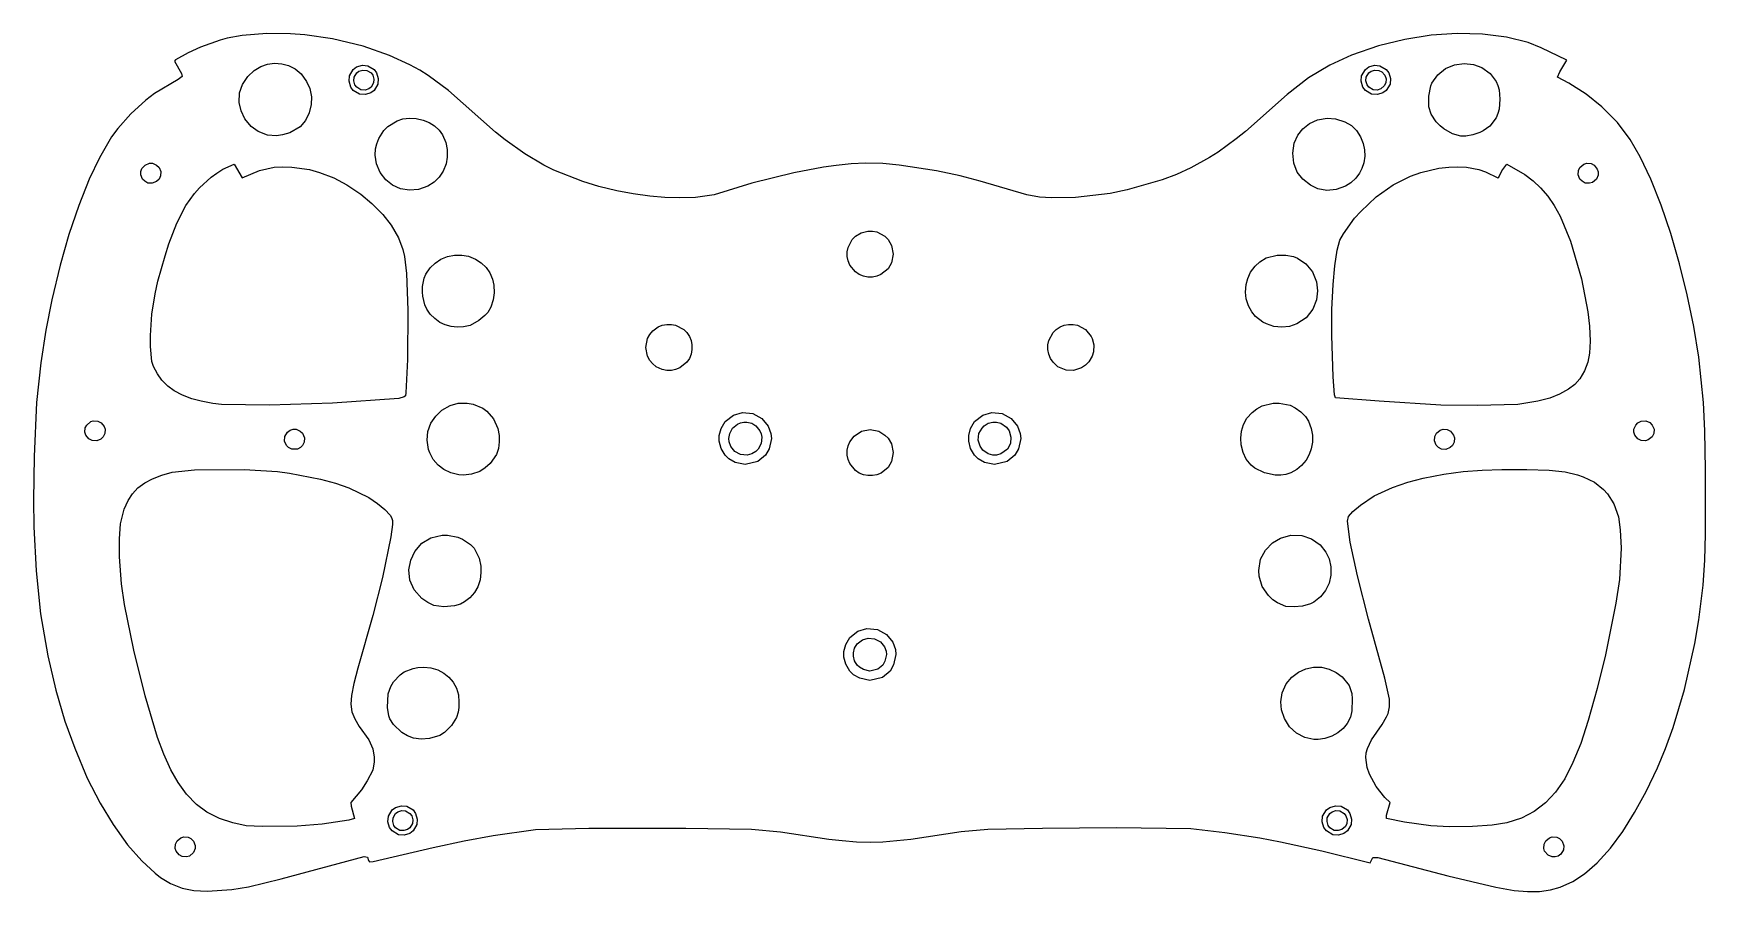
# Model space of a CAD drawing. Extents: x 1 to 292, y 146 to 296.
import ezdxf

# ---------------------------------------------------------------- set-up
doc = ezdxf.new("R2010")
doc.units = 0
doc.layers.add('Calque_1', color=7, linetype='CONTINUOUS')

msp = doc.modelspace()

# ---------------------------------------------------------------- linework, layer by layer
at = {"layer": 'Calque_1', "color": 5}
for points in [[(0.557497, 214.61652), (0.607452, 209.974718), (1.00709, 202.288294), (1.806366, 194.80152), (2.405823, 191.15795), (3.055235, 187.46447), (4.453969, 181.47505), (6.052521, 176.08457), (7.750983, 171.34295), (9.948992, 166.15212), (12.196957, 161.75987), (14.444921, 158.01648), (16.992614, 154.47274), (19.440397, 151.72759), (21.788271, 149.53147), (22.737412, 148.78279), (24.485828, 147.73464), (26.484019, 146.93605), (28.532163, 146.53676), (30.880037, 146.38702), (35.176147, 146.68649), (38.073524, 147.18561), (43.768367, 148.58314), (58.255248, 152.42636), (58.854704, 152.32656), (59.004568, 151.77753), (59.204389, 151.52797), (59.803844, 151.57787), (70.294344, 154.02356), (75.689459, 155.17153), (80.784844, 156.11985), (88.128195, 157.168), (97.469735, 157.41756), (114.4044, 157.41756), (125.84404, 157.21791), (130.88947, 156.76871), (139.33183, 155.471), (141.62975, 155.22144), (144.17744, 155.02179), (146.67518, 154.97189), (148.77328, 155.02179), (153.61889, 155.471), (162.41093, 156.81862), (167.05672, 157.21791), (176.59808, 157.41756), (189.53636, 157.51736), (202.47465, 157.31772), (208.41926, 156.66886), (214.51374, 155.72054), (218.16044, 155.02177), (225.35393, 153.42459), (233.79628, 151.37821), (234.24588, 152.27662), (235.0951, 152.27662), (247.33402, 149.08226), (255.67647, 147.08579), (258.92353, 146.53676), (261.22145, 146.33711), (263.31955, 146.33711), (265.26778, 146.63658), (266.91628, 147.08579), (269.1143, 148.08403), (271.16244, 149.43165), (273.36046, 151.37821), (275.70834, 153.92371), (277.85639, 156.8186), (279.90453, 160.11278), (281.95267, 163.80626), (283.90091, 167.94894), (285.29963, 171.29303), (286.64842, 174.9366), (288.64662, 181.57488), (290.39502, 189.61068), (291.0944, 193.75337), (291.89367, 199.792701), (292.19341, 204.135032), (292.29331, 208.67701), (292.29331, 219.907176), (292.19341, 226.7451), (291.94363, 231.686373), (291.0944, 239.572445), (290.24516, 244.962925), (289.09619, 250.453229), (287.74743, 255.893619), (286.24879, 261.184276), (284.55032, 266.125549), (282.75194, 270.617614), (280.90362, 274.560652), (279.1552, 277.555362), (276.90724, 280.550072), (274.20969, 283.245314), (271.46218, 285.491348), (268.46489, 287.387997), (266.46669, 288.436145), (266.86635, 289.38447), (268.06525, 291.430855), (263.61928, 293.577066), (261.37131, 294.475479), (257.57475, 295.423803), (253.37855, 295.972834), (248.98253, 296.072659), (244.43665, 295.773188), (239.84081, 295.024509), (235.24497, 293.926448), (230.54922, 292.279357), (226.75266, 290.532443), (223.00605, 288.336322), (219.3094, 285.441435), (212.01601, 278.952894), (210.41745, 277.655185), (207.2703, 275.359241), (205.77166, 274.410916), (202.47465, 272.614089), (199.97691, 271.466116), (197.47917, 270.517791), (191.38469, 268.770877), (188.3874, 268.171934), (182.39283, 267.423258), (178.19663, 267.373348), (176.09853, 267.523084), (173.90052, 267.922378), (165.70794, 270.318148), (162.26106, 271.21656), (158.11482, 272.114975), (151.6207, 273.11321), (148.77328, 273.362771), (145.72604, 273.412681), (143.2283, 273.312861), (140.63065, 273.01339), (138.38269, 272.713918), (133.23735, 271.765593), (125.89399, 269.918857), (119.29997, 267.922381), (116.05291, 267.423264), (113.30539, 267.373354), (110.70775, 267.423264), (108.1101, 267.672823), (105.21272, 268.072117), (102.31535, 268.621147), (99.218153, 269.369826), (96.420686, 270.218326), (91.375256, 272.214801), (89.626838, 273.063303), (86.279868, 275.059775), (82.882945, 277.505455), (81.184482, 278.853071), (72.991903, 286.090288), (69.445115, 288.735617), (67.94647, 289.683942), (66.24801, 290.582356), (62.70122, 292.229447), (58.105384, 293.826625), (52.760222, 295.124334), (47.914613, 295.823101), (45.416874, 296.022746), (41.270629, 296.072659), (36.974519, 295.723275), (34.376872, 295.224157), (33.128002, 294.874776), (29.731077, 293.676889), (27.533068, 292.678652), (25.335059, 291.480768), (25.185195, 291.231209), (26.38411, 289.084998), (26.48402, 288.585881), (25.784653, 288.036851), (21.688363, 285.591171), (20.18972, 284.443197), (17.542117, 282.04743), (15.294153, 279.501925), (14.195148, 278.004569), (12.097048, 274.361003), (10.298677, 270.617614), (8.450351, 266.025726), (6.751889, 260.984627), (5.203291, 255.64406), (3.754603, 249.604727), (2.705553, 244.314071), (1.856322, 238.62412), (1.107, 231.686373), (0.657408, 222.253033)], [(36.474972, 284.043903), (36.524922, 285.690994), (37.024472, 287.188349), (37.973612, 288.585881), (39.072616, 289.584119), (40.221574, 290.282885), (41.370535, 290.682179), (42.619404, 290.881825), (43.918229, 290.782002), (45.067186, 290.482531), (46.216147, 289.88359), (47.265196, 289.035088), (48.214336, 287.687469), (48.763838, 286.439673), (49.063567, 284.992228), (49.013617, 283.644608), (48.663933, 282.197163), (48.014521, 280.899457), (47.065381, 279.801396), (45.26701, 278.703335), (44.018141, 278.353951), (42.969089, 278.204215), (41.370538, 278.304045), (39.771986, 278.952898), (38.57307, 279.85131), (37.424112, 281.198932), (36.774699, 282.596464)], [(55.618241, 287.746734), (55.691211, 288.696095), (56.348036, 289.791495), (56.931879, 290.229655), (57.953602, 290.521755), (58.902346, 290.448755), (59.997051, 289.791525), (60.434933, 289.207295), (60.726853, 288.184945), (60.653873, 287.235585), (59.997053, 286.140184), (59.41321, 285.702024), (58.464465, 285.409914), (57.44274, 285.482914), (56.348038, 286.140144), (55.910156, 286.724364)], [(56.456877, 287.787292), (56.506827, 288.436145), (56.95642, 289.184824), (57.356058, 289.484296), (58.005469, 289.683942), (58.704836, 289.634028), (59.454159, 289.184824), (59.753888, 288.785529), (59.953705, 288.086763), (59.903755, 287.437907), (59.454162, 286.689231), (59.054524, 286.38976), (58.405113, 286.190111), (57.705746, 286.240021), (56.956423, 286.689228), (56.656694, 287.088523)], [(232.20824, 287.746734), (232.28124, 288.696095), (232.93807, 289.791495), (233.52191, 290.229655), (234.54363, 290.521755), (235.49238, 290.448755), (236.58708, 289.791525), (237.02497, 289.207295), (237.31689, 288.184945), (237.24389, 287.235585), (236.58707, 286.140184), (236.00322, 285.702024), (235.05448, 285.409914), (234.03275, 285.482914), (232.93805, 286.140144), (232.50017, 286.724364)], [(233.04696, 287.787292), (233.09696, 288.436145), (233.54655, 289.184824), (233.94619, 289.484296), (234.5956, 289.683942), (235.29496, 289.634028), (235.79451, 289.38447), (236.34401, 288.785529), (236.54383, 288.136673), (236.49393, 287.437907), (236.24415, 286.93879), (235.6447, 286.38976), (234.99529, 286.190111), (234.29592, 286.240021), (233.5466, 286.689228), (233.24687, 287.088523)], [(243.98705, 283.844254), (243.98705, 285.141963), (244.33674, 286.93879), (244.53656, 287.387997), (245.5856, 288.83544), (246.93439, 289.9335), (248.48298, 290.582356), (250.18144, 290.831915), (251.82995, 290.632266), (253.27864, 290.133149), (254.72733, 289.084998), (255.77638, 287.687469), (256.0761, 286.988703), (256.27593, 286.240024), (256.42579, 284.592933), (256.27593, 282.846019), (256.0761, 282.09734), (255.77638, 281.348664), (254.62742, 279.901219), (253.47846, 279.052717), (252.92896, 278.803158), (251.68009, 278.353951), (250.48117, 278.154305), (249.58199, 278.154305), (248.1333, 278.5536), (246.63466, 279.402102), (245.98525, 279.951132), (245.28588, 280.649898), (244.43665, 281.997517), (244.03701, 283.245314)], [(60.203484, 274.860123), (60.253434, 275.958184), (60.453255, 276.806686), (60.802937, 277.755011), (61.702124, 279.152543), (62.401491, 279.851306), (64.000042, 280.849544), (64.999138, 281.149015), (66.148096, 281.298751), (67.347012, 281.248841), (68.545925, 280.94937), (69.594974, 280.550075), (70.544117, 279.951135), (71.343393, 279.202456), (71.942848, 278.403867), (72.492351, 277.056248), (72.742127, 275.808451), (72.742127, 274.460832), (72.542306, 273.312858), (72.04276, 272.015149), (71.343393, 270.967001), (70.494161, 270.1185), (69.395157, 269.419733), (67.74665, 268.82079), (66.148096, 268.72097), (64.5995, 268.970529), (63.200766, 269.619385), (62.051806, 270.517797), (61.05271, 271.815506), (60.403299, 273.312861)], [(220.25854, 275.159592), (220.50831, 276.906509), (221.15773, 278.304041), (222.00696, 279.452012), (223.20587, 280.350426), (224.60461, 280.99928), (226.25311, 281.298751), (227.7018, 281.198931), (229.35031, 280.649901), (230.49927, 280.001045), (231.39845, 279.152546), (232.09782, 278.054483), (232.54741, 276.856599), (232.79719, 275.758538), (232.84709, 274.660478), (232.69723, 273.512504), (232.34754, 272.514269), (231.89795, 271.665768), (231.24854, 270.817266), (230.39931, 270.018677), (229.50012, 269.419733), (227.85162, 268.82079), (226.20311, 268.671057), (224.65451, 268.970526), (223.35569, 269.569469), (222.00691, 270.617617), (221.05777, 271.865413), (220.45831, 273.412681)], [(19.290533, 271.416206), (19.290533, 271.965236), (19.490352, 272.514266), (20.039855, 273.113207), (20.789176, 273.412678), (21.338678, 273.412678), (22.038045, 273.113207), (22.487638, 272.664002), (22.787366, 271.965236), (22.737416, 271.216557), (22.487642, 270.667527), (22.038049, 270.21832), (21.288727, 269.918851), (20.539406, 269.968761), (19.989904, 270.268232), (19.590265, 270.667527)], [(20.988995, 241.419183), (20.988995, 243.365746), (21.238769, 247.059223), (21.788271, 250.652875), (22.287819, 252.848996), (23.536688, 257.291151), (24.1861, 259.337536), (25.584833, 262.981103), (27.13343, 266.025726), (28.682028, 268.171934), (29.531259, 269.120259), (31.579404, 270.966998), (32.5785, 271.715675), (33.627549, 272.364531), (35.575785, 273.262943), (36.974519, 270.867175), (39.971804, 272.164882), (42.569451, 272.713912), (44.018141, 272.813742), (45.666648, 272.763832), (48.713888, 272.314625), (50.462304, 271.815507), (52.960043, 270.867182), (55.208008, 269.669296), (57.65579, 268.022205), (59.604026, 266.375114), (61.502307, 264.478465), (62.950996, 262.631725), (64.249818, 260.435604), (64.999141, 258.389219), (65.29887, 257.141422), (65.648552, 254.196625), (65.898325, 247.807907), (65.798415, 239.173157), (65.548641, 233.333471), (65.448731, 232.834352), (65.248913, 232.634705), (64.299773, 232.385146), (52.710268, 231.536644), (41.770174, 231.187261), (33.377775, 231.336997), (31.829177, 231.486733), (29.830987, 231.886027), (28.18248, 232.335234), (26.583926, 232.934176), (25.135239, 233.682854), (23.98628, 234.531355), (22.93723, 235.579504), (22.187908, 236.677565), (21.488542, 237.975273), (21.238768, 238.823774)], [(227.10234, 243.365746), (227.10234, 247.907723), (227.30216, 252.250055), (227.60189, 255.544237), (228.00153, 258.239476), (228.50108, 259.986392), (229.10053, 261.134363), (231.04877, 263.829605), (232.14778, 265.027488), (234.84533, 267.572994), (237.79266, 269.669289), (240.8399, 271.166644), (242.63828, 271.8155), (245.73547, 272.564177), (247.48389, 272.763825), (249.08244, 272.813735), (250.58108, 272.713905), (252.72914, 272.314611), (253.92805, 271.915316), (256.02615, 270.867168), (256.22597, 271.016904), (256.77547, 272.114965), (257.6247, 273.262936), (260.77185, 271.466109), (262.22054, 270.368048), (263.51936, 269.120252), (264.76822, 267.67281), (265.86723, 266.025719), (266.91628, 264.178979), (268.71467, 259.83665), (270.66291, 253.248286), (271.76189, 247.508422), (272.06163, 245.01283), (272.16153, 242.367502), (272.06163, 240.271204), (271.76189, 238.723937), (271.16244, 237.176669), (270.36317, 235.829049), (269.46398, 234.830812), (268.36497, 233.982311), (266.81639, 233.133809), (265.11792, 232.435044), (263.01982, 231.886013), (259.52298, 231.336983), (252.42941, 231.137335), (246.13511, 231.237155), (235.34488, 231.886009), (227.7018, 232.484951), (227.55194, 233.033982), (227.30216, 236.178428)], [(270.06343, 271.416206), (270.11343, 272.164882), (270.36321, 272.664002), (271.06258, 273.262943), (271.56211, 273.412678), (272.31145, 273.362768), (272.86094, 273.063297), (273.41046, 272.414441), (273.56032, 271.915323), (273.56032, 271.366293), (273.26058, 270.667527), (272.56123, 270.068584), (272.06167, 269.918851), (271.31234, 269.968761), (270.76284, 270.268232), (270.36321, 270.667527)], [(142.52893, 257.141415), (142.52893, 257.940004), (142.6788, 258.738596), (143.42812, 260.136128), (143.97762, 260.685158), (144.97671, 261.284099), (146.12568, 261.58357), (146.9749, 261.58357), (147.72423, 261.433835), (149.073, 260.685158), (149.67246, 260.136128), (150.27192, 259.087978), (150.57165, 257.54071), (150.27192, 256.043355), (149.67246, 254.995207), (148.42359, 253.996969), (147.72423, 253.697498), (146.9749, 253.547762), (146.12568, 253.547762), (145.37635, 253.697498), (144.62703, 253.996969), (143.97762, 254.446177), (142.97852, 255.64406), (142.6788, 256.392739)], [(68.44602, 250.952346), (68.44602, 251.900671), (68.745749, 253.348116), (69.045475, 254.046882), (69.794798, 255.144943), (70.644029, 255.993444), (71.643125, 256.692211), (72.792083, 257.141415), (73.990999, 257.390974), (75.289821, 257.390974), (76.438781, 257.191328), (77.687651, 256.692211), (78.686746, 256.043355), (79.535975, 255.244766), (80.185389, 254.296441), (80.63498, 253.19838), (80.884756, 252.150232), (80.934706, 250.80261), (80.784841, 249.604727), (80.385204, 248.307018), (79.835701, 247.358694), (79.336155, 246.859575), (78.287103, 245.961162), (76.738507, 245.11266), (75.589547, 244.863101), (74.490542, 244.813191), (73.441493, 244.913011), (72.392442, 245.212482), (71.443302, 245.661689), (70.59407, 246.310543), (69.794795, 247.109132), (69.195336, 247.957634), (68.845654, 248.706313), (68.49597, 250.203668)], [(212.01601, 250.952346), (212.11591, 252.250055), (212.41564, 253.298203), (212.91519, 254.396264), (213.71447, 255.444414), (214.51374, 256.19309), (215.61275, 256.891857), (217.56099, 257.390974), (219.05963, 257.390974), (220.40841, 257.141415), (221.10777, 256.841944), (222.55646, 255.843709), (223.70542, 254.496089), (224.40479, 252.749173), (224.60461, 251.151995), (224.40479, 249.604727), (223.75538, 247.957636), (222.60642, 246.46028), (221.00786, 245.412131), (219.70904, 244.962925), (218.36026, 244.813189), (216.96153, 244.962925), (215.6627, 245.412131), (215.06325, 245.711602), (213.76442, 246.659928), (213.11501, 247.508429), (212.56551, 248.556579), (212.16587, 249.754463)], [(107.41073, 241.269448), (107.71046, 242.816715), (108.1101, 243.565393), (108.60965, 244.164335), (109.55879, 244.863101), (110.25816, 245.162572), (111.05743, 245.312308), (111.85671, 245.312308), (112.60603, 245.162572), (114.00476, 244.413895), (114.55426, 243.864864), (115.00386, 243.166098), (115.30359, 242.467332), (115.45345, 241.718655), (115.45345, 240.920065), (115.30359, 240.121475), (115.00386, 239.372798), (114.55426, 238.723944), (113.35535, 237.725707), (112.60603, 237.426236), (111.85671, 237.2765), (111.05743, 237.2765), (110.25816, 237.426236), (109.2091, 237.925354), (108.55969, 238.474384), (108.1101, 239.023415), (107.71046, 239.772092)], [(177.54722, 240.920065), (177.54722, 241.718655), (177.69708, 242.467332), (178.4464, 243.864864), (178.99591, 244.413895), (179.69527, 244.863101), (180.39464, 245.162572), (181.14396, 245.312308), (181.94324, 245.312308), (182.69256, 245.162572), (184.09129, 244.413895), (185.09039, 243.21601), (185.29021, 242.816715), (185.53998, 241.718655), (185.48998, 240.52077), (185.29016, 239.772092), (184.6907, 238.773855), (184.09124, 238.174913), (183.44183, 237.725707), (181.99314, 237.2765), (180.74428, 237.32641), (179.29559, 237.925352), (178.44635, 238.723942), (177.99676, 239.372796), (177.69703, 240.121473)], [(69.245295, 225.098009), (69.39516, 226.595364), (69.894706, 228.042808), (70.743938, 229.290604), (71.792987, 230.338753), (73.241676, 231.137342), (74.64041, 231.536637), (76.238961, 231.586547), (77.288013, 231.3869), (78.986473, 230.688134), (79.635887, 230.189015), (80.8348, 228.841395), (81.58412, 227.144393), (81.833896, 225.896596), (81.833896, 224.798536), (81.684031, 223.650563), (81.334347, 222.602414), (80.235342, 221.005235), (79.386113, 220.256557), (78.436971, 219.657615), (76.988284, 219.158497), (75.58955, 219.008761), (74.790274, 219.058671), (73.391541, 219.408054), (72.142671, 220.006996), (71.143576, 220.755674), (70.294344, 221.753911), (69.694889, 222.901883), (69.495069, 223.500825)], [(211.21673, 225.447392), (211.31663, 226.695188), (211.66631, 227.84316), (212.26577, 228.941221), (213.16496, 229.939458), (214.01419, 230.588312), (214.96333, 231.087431), (216.86161, 231.586549), (217.91066, 231.586549), (219.80894, 231.187254), (220.70812, 230.738048), (221.70722, 230.039282), (222.5065, 229.240692), (223.00604, 228.392191), (223.45564, 227.144395), (223.70541, 225.94651), (223.70541, 224.748626), (223.50559, 223.600653), (223.15591, 222.602416), (222.60641, 221.604179), (221.80713, 220.655854), (221.00785, 220.007), (219.9588, 219.408058), (219.05962, 219.108587), (218.21039, 219.008767), (217.21129, 219.008767), (215.31301, 219.408062), (213.6645, 220.206651), (213.01509, 220.755682), (212.16586, 221.803831), (211.61636, 222.951803), (211.26667, 224.299423)], [(9.549354, 226.495541), (9.599309, 227.244218), (9.849083, 227.743337), (10.54845, 228.342279), (10.998042, 228.492014), (11.797319, 228.442104), (12.346821, 228.142632), (12.896324, 227.493778), (13.046188, 226.99466), (12.996228, 226.245982), (12.696499, 225.696952), (12.296861, 225.297657), (11.597495, 224.998186), (10.798218, 225.048096), (10.248716, 225.347567), (9.699214, 225.996421)], [(120.22389, 224.939727), (120.22389, 225.887097), (120.53968, 227.150254), (121.25027, 228.334484), (122.67142, 229.439754), (124.25049, 229.913434), (126.06641, 229.755574), (127.64546, 228.887154), (128.75081, 227.545054), (129.22452, 226.281877), (129.30342, 225.413467), (128.90866, 223.597677), (128.27702, 222.492417), (126.93483, 221.387147), (124.72415, 220.834507), (122.98717, 221.229247), (121.88184, 221.860827), (121.25021, 222.492417), (120.53962, 223.676617)], [(121.89761, 225.39748), (122.04748, 226.245981), (122.54703, 227.194306), (123.39626, 227.893072), (123.94576, 228.142631), (124.49526, 228.242451), (125.04476, 228.242451), (125.89399, 228.042804), (126.59336, 227.593597), (127.29273, 226.745096), (127.5425, 226.196065), (127.6424, 225.647035), (127.5425, 224.548974), (126.993, 223.550737), (126.59336, 223.151443), (125.89399, 222.702236), (125.09472, 222.502589), (123.94576, 222.602409), (122.94667, 223.15144), (122.2473, 223.999941), (121.94757, 224.798531)], [(163.73289, 224.939727), (163.73289, 225.887097), (164.04868, 227.150254), (164.75927, 228.334484), (166.18042, 229.439754), (167.75949, 229.913434), (169.57541, 229.755574), (171.15446, 228.887154), (172.25981, 227.545054), (172.73352, 226.281877), (172.81242, 225.413467), (172.41766, 223.597677), (171.78602, 222.492417), (170.44383, 221.387147), (168.23315, 220.834507), (166.49617, 221.229247), (165.39084, 221.860827), (164.75921, 222.492417), (164.04862, 223.676617)], [(165.40821, 225.098009), (165.50811, 226.245981), (166.05761, 227.194306), (166.45725, 227.593601), (167.15662, 228.042808), (167.95589, 228.242455), (168.55535, 228.242455), (169.35463, 228.042808), (170.30377, 227.393954), (170.80332, 226.7451), (171.10305, 225.647039), (171.00315, 224.499067), (170.5036, 223.550741), (169.35464, 222.70224), (168.55536, 222.502593), (167.9559, 222.502593), (167.15663, 222.70224), (166.20749, 223.351094), (165.70794, 224.04986)], [(279.80461, 226.495541), (279.80461, 227.044571), (280.10435, 227.743337), (280.50398, 228.142631), (281.05348, 228.442103), (281.85277, 228.492013), (282.55212, 228.192542), (283.00172, 227.743336), (283.30146, 226.994658), (283.25146, 226.24598), (282.95172, 225.69695), (282.30233, 225.14792), (281.80277, 224.998184), (281.05344, 225.048094), (280.50394, 225.347565), (279.95445, 225.996419)], [(44.367823, 224.948273), (44.417773, 225.746863), (44.867367, 226.495541), (45.366914, 226.844924), (45.86646, 226.994659), (46.415962, 226.994659), (47.115329, 226.695188), (47.51497, 226.295893), (47.864652, 225.497303), (47.814692, 224.748626), (47.514966, 224.199596), (47.165281, 223.850212), (46.615779, 223.550741), (45.616683, 223.550741), (45.06718, 223.850212), (44.717498, 224.199596)], [(142.52893, 222.502593), (142.52893, 223.351094), (142.6788, 224.099772), (142.97852, 224.798538), (143.72785, 225.796775), (145.02667, 226.645276), (146.52531, 226.944747), (148.07391, 226.645276), (149.12296, 225.996422), (149.67246, 225.447392), (150.27192, 224.449155), (150.57165, 222.951799), (150.27192, 221.35462), (149.67246, 220.356383), (148.47355, 219.358146), (147.72423, 219.058675), (146.9749, 218.908939), (146.12568, 218.908939), (145.37635, 219.058675), (144.62703, 219.358146), (143.97762, 219.807353), (142.97852, 221.005237), (142.6788, 221.753915)], [(244.98615, 224.998185), (245.03605, 225.746863), (245.33578, 226.295893), (245.9852, 226.844924), (246.48474, 226.994659), (247.23406, 226.944749), (247.78356, 226.645278), (248.33307, 225.996424), (248.48293, 225.497305), (248.43303, 224.748628), (248.1333, 224.199598), (247.73366, 223.800303), (246.98434, 223.500831), (246.23502, 223.550741), (245.68552, 223.850212), (245.28588, 224.249507)], [(15.543926, 204.733974), (15.543926, 207.878421), (15.743745, 210.523749), (16.393157, 213.069253), (17.092523, 214.566609), (17.841845, 215.714581), (18.790985, 216.76273), (19.9899, 217.661143), (21.338678, 218.359909), (22.937231, 219.008763), (24.785557, 219.507882), (28.632075, 219.907176), (37.324201, 219.957086), (43.118953, 219.607703), (45.217054, 219.358144), (50.662124, 218.309995), (53.259772, 217.611229), (55.55769, 216.81264), (59.054524, 215.115637), (60.603122, 214.067488), (61.851991, 213.019339), (62.801132, 212.021102), (63.050905, 211.621807), (63.200769, 211.072777), (63.200769, 210.374011), (62.90104, 208.227802), (61.452351, 201.140319), (59.753891, 194.50205), (57.156244, 185.31827), (56.456877, 182.62302), (56.057239, 180.57664), (55.957329, 179.02937), (56.107193, 177.68175), (56.606742, 176.48387), (57.406018, 175.13625), (59.054525, 172.8403), (59.753892, 171.24312), (60.003665, 169.79568), (60.003665, 168.94718), (59.753892, 167.49973), (58.804752, 165.653), (57.805656, 164.10573), (55.957329, 161.8597), (56.007289, 161.21084), (56.556792, 159.11454), (55.607651, 158.81507), (50.911904, 158.11631), (46.565838, 157.76692), (40.471359, 157.66712), (37.673892, 157.81686), (35.326018, 158.31598), (33.0281, 159.06465), (30.83009, 160.21263), (28.981763, 161.51033), (27.233347, 163.35707), (25.784658, 165.35354), (24.535789, 167.54967), (23.28692, 170.29482), (22.187915, 173.23962), (20.039861, 180.47684), (18.091625, 188.46273), (16.443118, 196.44863), (15.893615, 200.042278)], [(229.84985, 210.972955), (229.99972, 211.771545), (230.74904, 212.669958), (232.09782, 213.768019), (234.49565, 215.365198), (237.69275, 216.862554), (240.34035, 217.760967), (243.03791, 218.459733), (246.63466, 219.158499), (250.03158, 219.607705), (253.32859, 219.857265), (256.77547, 220.007), (261.12154, 220.007), (265.018, 219.857265), (267.81547, 219.557793), (269.96353, 219.058675), (270.96262, 218.709292), (272.91086, 217.760967), (274.5094, 216.513171), (275.20878, 215.764493), (276.30779, 213.967666), (277.10706, 211.721633), (277.4068, 209.4756), (277.55665, 206.281242), (277.25692, 200.790938), (276.65746, 196.64825), (274.80914, 187.66412), (273.36046, 181.77452), (271.81185, 176.1844), (270.51303, 172.19145), (269.16426, 168.84735), (267.71555, 166.00238), (266.11701, 163.65652), (264.36859, 161.80978), (262.37041, 160.31243), (260.1724, 159.16445), (257.6247, 158.31596), (255.07701, 157.91666), (251.63013, 157.6671), (247.63375, 157.6172), (244.33674, 157.81685), (239.7409, 158.4657), (236.6437, 159.06464), (236.6437, 159.66358), (237.24316, 161.85971), (236.34397, 162.75812), (234.84533, 164.65477), (233.64642, 166.80098), (233.24678, 167.99886), (233.04696, 169.74578), (233.09696, 170.54437), (233.29678, 171.29304), (233.99614, 172.84031), (235.84447, 175.48564), (236.64374, 176.83326), (236.89352, 177.4322), (237.14329, 178.58017), (237.14329, 179.9278), (236.34401, 183.57136), (233.49659, 193.8532), (231.54836, 201.439802), (230.29949, 207.3294)], [(66.04819, 202.487941), (66.397875, 204.184944), (67.097242, 205.682299), (68.346111, 207.129743), (69.894706, 208.078068), (71.842942, 208.527275), (72.792083, 208.527275), (74.590454, 208.177892), (75.439685, 207.828509), (76.838419, 206.880184), (77.437877, 206.281242), (78.337062, 204.484415), (78.586835, 203.136795), (78.636795, 201.988822), (78.48693, 200.741026), (78.087292, 199.49323), (77.53779, 198.544905), (76.688559, 197.59658), (75.789374, 196.89781), (75.040052, 196.49852), (74.040956, 196.19905), (72.142675, 195.9994), (70.39426, 196.24896), (69.345208, 196.74808), (68.296159, 197.496756), (66.997334, 198.994112), (66.248014, 200.691114)], [(214.36388, 202.388117), (214.66361, 204.334679), (215.51284, 205.931858), (216.71175, 207.179655), (218.11049, 208.028156), (219.95881, 208.527275), (221.8571, 208.477365), (223.55556, 207.878423), (225.0542, 206.830274), (226.05329, 205.582478), (226.6028, 204.384593), (226.90253, 202.987061), (226.90253, 201.539618), (226.6028, 200.142086), (226.00334, 198.89429), (225.10415, 197.746317), (223.95519, 196.8479), (223.35574, 196.54843), (221.957, 196.14914), (220.50831, 195.9994), (219.05963, 196.0992), (217.61094, 196.69815), (216.81166, 197.247179), (216.06234, 197.995856), (214.96334, 199.593036), (214.41383, 201.389862)], [(141.95489, 187.25772), (141.95489, 188.20509), (142.27068, 189.46825), (142.98127, 190.65248), (144.40242, 191.75775), (145.98149, 192.23143), (147.79741, 192.07357), (149.37646, 191.20515), (150.48181, 189.86305), (150.95552, 188.59987), (151.03442, 187.73146), (150.63966, 185.91567), (150.00802, 184.81041), (148.66583, 183.70514), (146.45515, 183.1525), (144.71817, 183.54724), (143.61284, 184.17882), (142.98121, 184.81041), (142.27062, 185.99461)], [(143.62794, 187.41456), (143.62794, 188.0135), (143.82775, 188.81209), (144.27735, 189.56077), (145.17653, 190.25954), (146.17563, 190.55901), (147.32459, 190.45921), (148.32368, 189.91018), (149.02305, 189.06168), (149.32278, 188.26309), (149.37268, 187.71406), (149.12291, 186.56609), (148.72327, 185.86733), (147.87404, 185.16856), (146.47531, 184.81918), (145.3763, 185.06873), (144.67694, 185.46803), (144.2773, 185.86733), (143.8277, 186.616)], [(62.301582, 178.43043), (62.451447, 180.8262), (62.90104, 182.12391), (63.350634, 182.9225), (64.549547, 184.17029), (65.248914, 184.66941), (66.797513, 185.26835), (67.646744, 185.41809), (68.695793, 185.46799), (69.894706, 185.36819), (71.093622, 185.0188), (72.142671, 184.46977), (73.041859, 183.77101), (73.791178, 182.87259), (74.340681, 181.82445), (74.690366, 180.67647), (74.790276, 179.37877), (74.790276, 178.43044), (74.640412, 177.63185), (74.340683, 176.73344), (73.491451, 175.28599), (72.292538, 174.08811), (71.443307, 173.58899), (69.644935, 173.03996), (68.196248, 172.94016), (66.847468, 173.08989), (65.798419, 173.48919), (64.849278, 174.08813), (63.400589, 175.48566), (62.751178, 176.4839), (62.551358, 176.98302)], [(218.2104, 179.42867), (218.41021, 181.02585), (219.10958, 182.57311), (220.10868, 183.771), (221.25764, 184.6195), (222.55646, 185.21844), (223.90524, 185.468), (225.30397, 185.468), (226.6028, 185.16853), (227.85167, 184.56959), (228.90071, 183.82091), (230.09963, 182.27364), (230.59918, 180.87611), (230.64918, 179.9777), (230.59918, 177.8814), (230.3494, 176.78334), (229.74995, 175.63537), (229.05058, 174.78686), (228.15139, 174.03819), (227.10234, 173.43925), (225.85348, 173.03995), (224.70452, 172.89021), (223.95519, 172.89021), (222.40659, 173.2396), (220.90795, 173.98828), (219.70904, 175.08634), (218.80985, 176.53378), (218.31031, 178.03113)], [(62.412241, 158.52573), (62.485211, 159.47509), (63.142036, 160.57049), (63.725879, 161.00865), (64.747602, 161.30075), (65.696346, 161.22775), (66.791051, 160.57052), (67.228933, 159.98629), (67.520853, 158.96394), (67.447873, 158.01458), (66.791053, 156.91918), (66.20721, 156.48102), (65.258465, 156.18891), (64.23674, 156.26191), (63.142038, 156.91914), (62.704156, 157.50336)], [(63.250723, 158.56551), (63.300673, 159.21437), (63.750267, 159.96305), (64.149905, 160.26252), (64.849271, 160.46216), (65.498683, 160.41226), (66.248005, 159.96306), (66.547734, 159.56376), (66.747552, 158.865), (66.697592, 158.21614), (66.248001, 157.46746), (65.848363, 157.16799), (65.19895, 156.96834), (64.499583, 157.01824), (63.750263, 157.46744), (63.450534, 157.86674)], [(225.41524, 158.52573), (225.48824, 159.47509), (226.14506, 160.57049), (226.72891, 161.00865), (227.75063, 161.30075), (228.69937, 161.22775), (229.79408, 160.57052), (230.23196, 159.98629), (230.52388, 158.96394), (230.45088, 158.01458), (229.79406, 156.91918), (229.21022, 156.48102), (228.26147, 156.18891), (227.23975, 156.26191), (226.14504, 156.91914), (225.70716, 157.50336)], [(226.25311, 158.56551), (226.30311, 159.21437), (226.7527, 159.96305), (227.15234, 160.26252), (227.80175, 160.46216), (228.50112, 160.41226), (229.25044, 159.96306), (229.55017, 159.56376), (229.74999, 158.91491), (229.69999, 158.21614), (229.45022, 157.71702), (228.85076, 157.16799), (228.20135, 156.96834), (227.50198, 157.01824), (226.75266, 157.46744), (226.45293, 157.86674)], [(25.285104, 153.82389), (25.335064, 154.62248), (25.634793, 155.17151), (26.284206, 155.72054), (26.783753, 155.87027), (27.533073, 155.82037), (28.032622, 155.57081), (28.482215, 155.12161), (28.781942, 154.37293), (28.781942, 153.8239), (28.482215, 153.12513), (27.782849, 152.52619), (27.283299, 152.37646), (26.533979, 152.42636), (25.984477, 152.72583), (25.434974, 153.37468)], [(264.06887, 153.8738), (264.11887, 154.62248), (264.41858, 155.17151), (265.06799, 155.72054), (265.51759, 155.87027), (266.31686, 155.82037), (266.81642, 155.57081), (267.26601, 155.12161), (267.56573, 154.32302), (267.51573, 153.62425), (267.06616, 152.87557), (266.56661, 152.52619), (266.06705, 152.37646), (265.51756, 152.37646), (264.81818, 152.67592), (264.21873, 153.37469)]]:
    msp.add_lwpolyline(points, close=True, dxfattribs=at)

doc.saveas('drawing.dxf')
